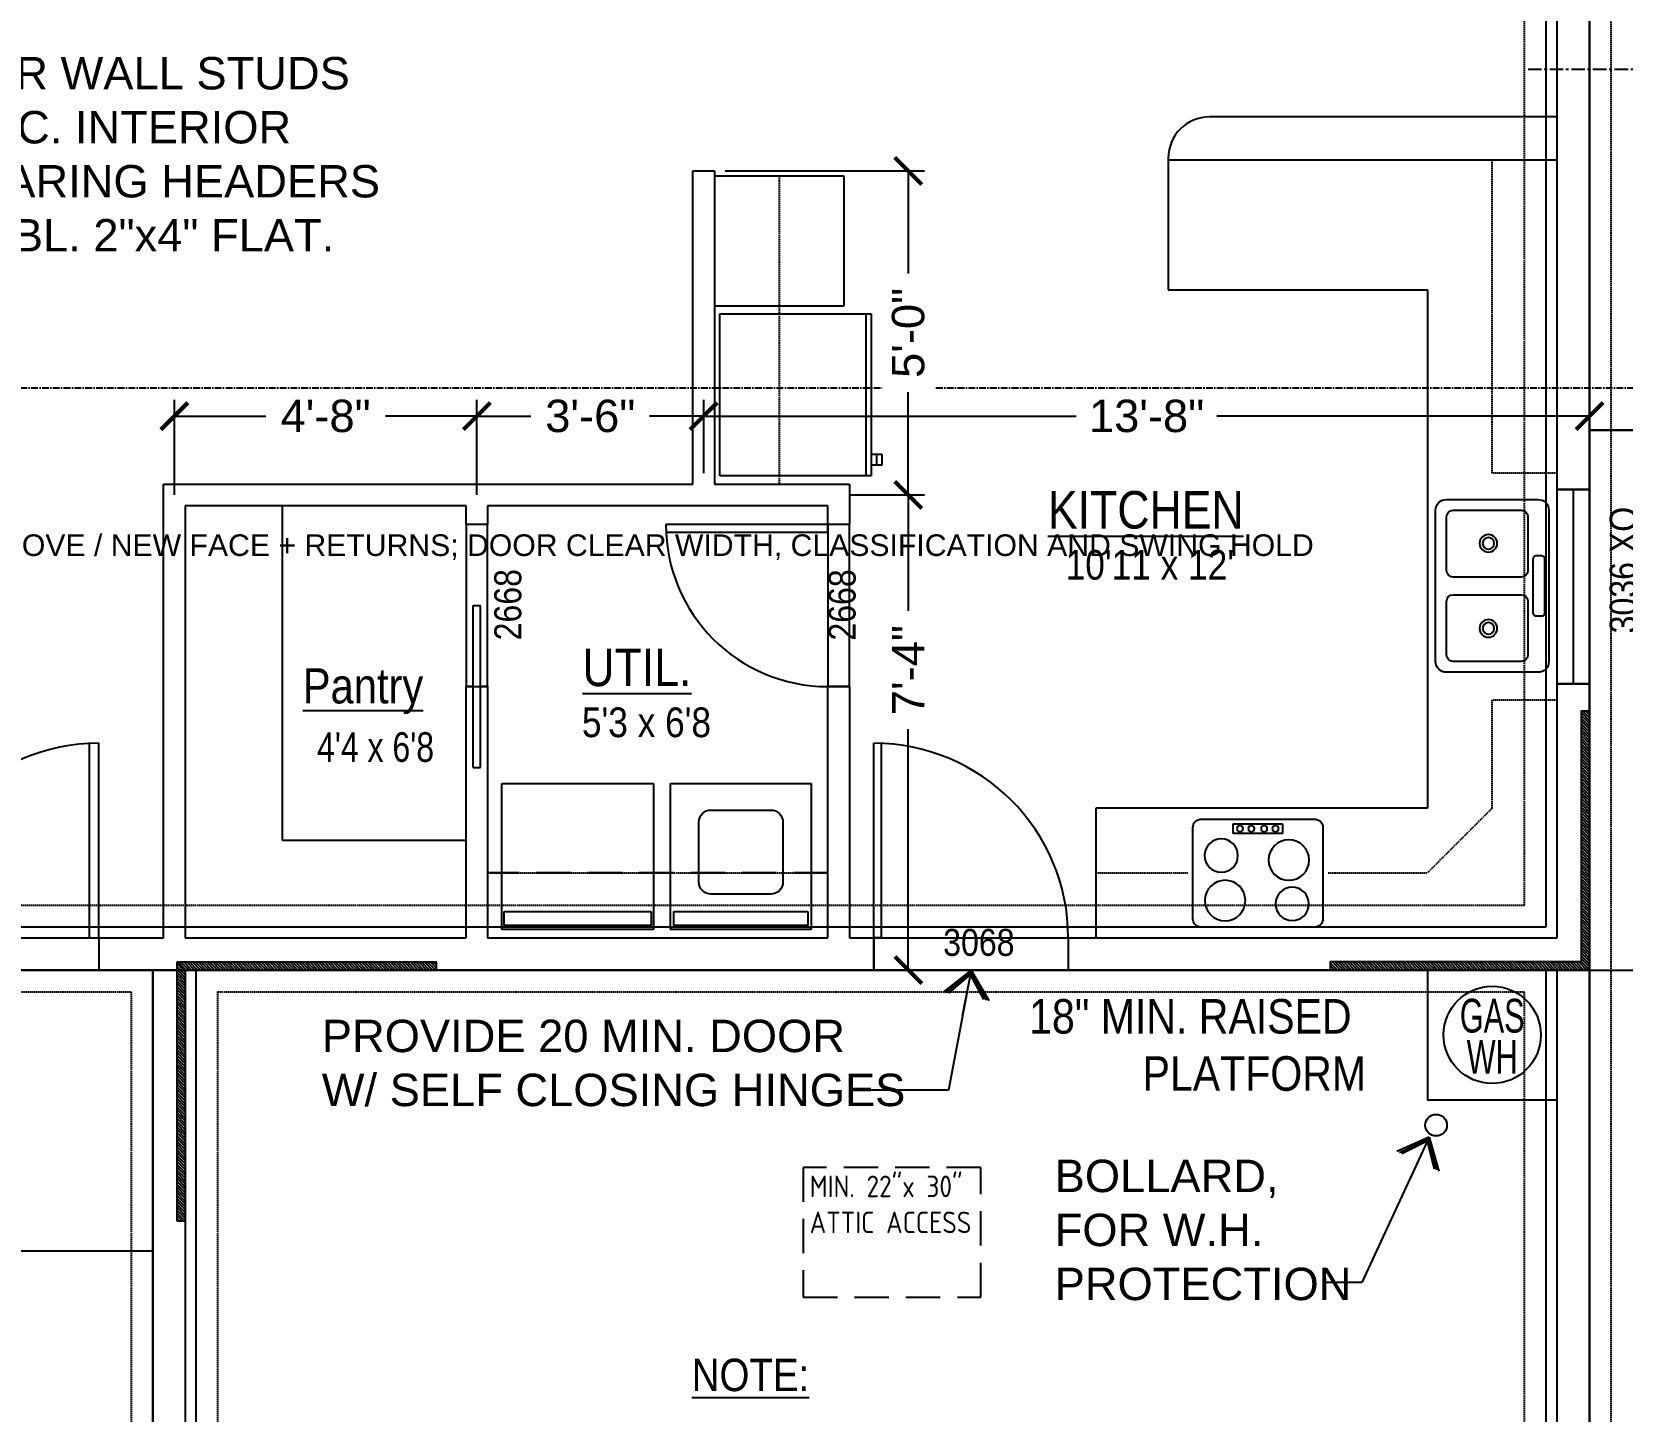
# Model space of a CAD drawing. Header units: inches. Extents: x -724 to 239, y -496 to 416.
# Drawn here: x -241.2 to 53.3, y -42.3 to 213.1 of the extents above; entities that cross this region are included whole.
import ezdxf
from ezdxf.enums import TextEntityAlignment as Align

# ---------------------------------------------------------------- set-up
doc = ezdxf.new("R2010")
doc.units = ezdxf.units.IN
for name, pattern in [('CENTER', [2, 1.25, -0.25, 0.25, -0.25]), ('CENTERX2', [4, 2.5, -0.5, 0.5, -0.5]), ('HIDDEN', [9.525, 6.35, -3.175]), ('xref-Bishop-Overland-08$0$DASHED2', [0.375, 0.25, -0.125]), ('xref-Bishop-Overland-08$0$HIDDEN', [0.375, 0.25, -0.125])]:
    doc.linetypes.add(name, pattern=pattern)
for name, color, linetype in [('A-DIMS-1', 152, 'Continuous'), ('A-NOTE', 4, 'Continuous'), ('A-TEXT', 4, 'Continuous'), ('ANNTEXT', 4, 'Continuous'), ('REPAIR-NOTES', 7, 'Continuous'), ('xref-Bishop-Overland-08$0$A-CASE-1', 3, 'Continuous'), ('xref-Bishop-Overland-08$0$A-FOOTPRINT', 5, 'Continuous'), ('xref-Bishop-Overland-08$0$A-HEADER', 30, 'Continuous'), ('xref-Bishop-Overland-08$0$A-OPENING', 1, 'Continuous'), ('xref-Bishop-Overland-08$0$A-WALL', 54, 'Continuous'), ('xref-Bishop-Overland-08$0$S-FOOTER', 9, 'xref-Bishop-Overland-08$0$DASHED2'), ('xref-Bishop-Overland-08$0$S-SLAB', 9, 'Continuous'), ('xref-Bishop-Overland-08$0$S-STEM-WALL', 8, 'Continuous')]:
    doc.layers.add(name, color=color, linetype=linetype)
doc.styles.get("Standard").update_dxf_attribs({"font": 'arial.ttf'})
doc.dimstyles.new('ARCHARR', dxfattribs={"dimscale": 32, "dimtxt": 0.1875, "dimasz": 0.15625, "dimexe": 0.09375, "dimexo": 0.625, "dimgap": 0.09375, "dimtad": 1, "dimdec": 5, "dimzin": 3, "dimlunit": 4, "dimtxsty": 'Standard', "dimblk": 'ARCHTICK', "dimcen": 0.09375, "dimclrt": 4, "dimadec": 5, "dimazin": 3, "dimtfac": 0.75, "dimtdec": 5, "dimtix": 1, "dimtmove": 2, "dimatfit": 3, "dimldrblk": 'archarrow', "dimtzin": 3})
pattern_1 = [(135, (47.22707, -1673.55493), (0.26516504, 0.26516504), [])]

# ---------------------------------------------------------------- blocks, each defined once
blk = doc.blocks.new('_ArchTick')
at = {"color": 0, "linetype": 'ByBlock', "const_width": 0.15}
blk.add_lwpolyline([(-0.5, -0.5), (0.5, 0.5)], dxfattribs=at)
blk = doc.blocks.new('*D96')
at = {"layer": 'A-DIMS-1', "color": 0, "lineweight": -2}
for p, q in [((-304.77, -14.63), (-304.77, -264.82)), ((-218.77, -218.63), (-218.77, -264.82)), ((-304.77, -261.82), (-272.72, -261.82)), ((-218.77, -261.82), (-250.82, -261.82))]:
    blk.add_line(p, q, dxfattribs=at)
at = {"layer": 'Defpoints', "color": 0}
for p in [(-304.77, -12.63), (-218.77, -216.63), (-304.77, -261.82)]:
    blk.add_point(p, dxfattribs=at)
at = {"layer": 'A-DIMS-1', "color": 0, "lineweight": -2, "xscale": 5, "yscale": 5, "zscale": 5, "rotation": 180}
blk.add_blockref('_ArchTick', (-304.77, -261.82), dxfattribs=at)
at = {"layer": 'A-DIMS-1', "color": 0, "lineweight": -2, "xscale": 5, "yscale": 5, "zscale": 5}
blk.add_blockref('_ArchTick', (-218.77, -261.82), dxfattribs=at)
at = {"layer": 'A-DIMS-1', "color": 4, "insert": (-261.77, -261.82), "char_height": 6, "attachment_point": 5}
blk.add_mtext('\\A1;7\'-2"', dxfattribs=at)
blk = doc.blocks.new('archarrow')
for p, q in [((0, 0), (-0.988, 0.858)), ((-0.086, 0), (-0.988, 0.757)), ((-0.172, 0), (-0.988, 0.659)), ((0, 0), (-1.739, 0)), ((-0.172, 0), (-0.988, -0.659)), ((-0.086, 0), (-0.988, -0.757)), ((0, 0), (-0.988, -0.858))]:
    blk.add_line(p, q)
blk = doc.blocks.new('*D101')
at = {"layer": 'A-DIMS-1', "color": 0, "lineweight": -2}
for p, q in [((-648.77, -14.63), (-648.77, -276.82)), ((47.23, -218.63), (47.23, -276.82)), ((-648.77, -273.82), (-314.08, -273.82)), ((47.23, -273.82), (-287.47, -273.82))]:
    blk.add_line(p, q, dxfattribs=at)
at = {"layer": 'Defpoints', "color": 0}
for p in [(-648.77, -12.63), (47.23, -216.63), (-648.77, -273.82)]:
    blk.add_point(p, dxfattribs=at)
at = {"layer": 'A-DIMS-1', "color": 0, "lineweight": -2, "xscale": 5, "yscale": 5, "zscale": 5, "rotation": 180}
blk.add_blockref('_ArchTick', (-648.77, -273.82), dxfattribs=at)
at = {"layer": 'A-DIMS-1', "color": 0, "lineweight": -2, "xscale": 5, "yscale": 5, "zscale": 5}
blk.add_blockref('_ArchTick', (47.23, -273.82), dxfattribs=at)
at = {"layer": 'A-DIMS-1', "color": 4, "insert": (-300.77, -273.82), "char_height": 6, "attachment_point": 5}
blk.add_mtext('\\A1;58\'-0"', dxfattribs=at)
blk = doc.blocks.new('*D102')
at = {"layer": 'A-DIMS-1', "color": 0, "lineweight": -2}
for p, q in [((-246.77, 29.78), (-246.77, -252.82)), ((-218.77, -218.63), (-218.77, -252.82)), ((-246.77, -249.82), (-251.77, -249.82)), ((-218.77, -249.82), (-213.77, -249.82))]:
    blk.add_line(p, q, dxfattribs=at)
at = {"layer": 'Defpoints', "color": 0}
for p in [(-246.77, 31.78), (-218.77, -216.63), (-246.77, -249.82)]:
    blk.add_point(p, dxfattribs=at)
at = {"layer": 'A-DIMS-1', "color": 0, "lineweight": -2, "xscale": 5, "yscale": 5, "zscale": 5}
blk.add_blockref('_ArchTick', (-246.77, -249.82), dxfattribs=at)
at = {"layer": 'A-DIMS-1', "color": 0, "lineweight": -2, "xscale": 5, "yscale": 5, "zscale": 5, "rotation": 180}
blk.add_blockref('_ArchTick', (-218.77, -249.82), dxfattribs=at)
at = {"layer": 'A-DIMS-1', "color": 4, "insert": (-232.77, -249.82), "char_height": 6, "attachment_point": 5}
blk.add_mtext('\\A1;2\'-4"', dxfattribs=at)
blk = doc.blocks.new('*D109')
at = {"layer": 'A-DIMS-1', "color": 0, "lineweight": -2}
for p, q in [((43.23, 39.37), (225.69, 39.37)), ((222.69, 39.37), (222.69, -75.28)), ((222.69, -216.63), (222.69, -101.99)), ((49.23, -216.63), (225.69, -216.63))]:
    blk.add_line(p, q, dxfattribs=at)
at = {"layer": 'Defpoints', "color": 0}
for p in [(41.23, 39.37), (222.69, 39.37), (47.23, -216.63)]:
    blk.add_point(p, dxfattribs=at)
at = {"layer": 'A-DIMS-1', "color": 0, "lineweight": -2, "xscale": 5, "yscale": 5, "zscale": 5}
for p, rotation in [((222.69, 39.37), 90), ((222.69, -216.63), 270)]:
    blk.add_blockref('_ArchTick', p, dxfattribs=dict(at, rotation=rotation))
at = {"layer": 'A-DIMS-1', "color": 4, "insert": (222.69, -88.63), "char_height": 6, "attachment_point": 5, "rotation": 90}
blk.add_mtext('\\A1;21\'-4"', dxfattribs=at)
blk = doc.blocks.new('*D110')
at = {"layer": 'A-DIMS-1', "color": 0, "lineweight": -2}
for p, q in [((49.23, 347.37), (225.69, 347.37)), ((222.69, 347.37), (222.69, 206.72)), ((222.69, 39.37), (222.69, 180.01)), ((43.23, 39.37), (225.69, 39.37))]:
    blk.add_line(p, q, dxfattribs=at)
at = {"layer": 'Defpoints', "color": 0}
for p in [(47.23, 347.37), (222.69, 347.37), (41.23, 39.37)]:
    blk.add_point(p, dxfattribs=at)
at = {"layer": 'A-DIMS-1', "color": 0, "lineweight": -2, "xscale": 5, "yscale": 5, "zscale": 5}
for p, rotation in [((222.69, 347.37), 90), ((222.69, 39.37), 270)]:
    blk.add_blockref('_ArchTick', p, dxfattribs=dict(at, rotation=rotation))
at = {"layer": 'A-DIMS-1', "color": 4, "insert": (222.69, 193.37), "char_height": 6, "attachment_point": 5, "rotation": 90}
blk.add_mtext('\\A1;25\'-8"', dxfattribs=at)
blk = doc.blocks.new('*D111')
at = {"layer": 'A-DIMS-1', "color": 0, "lineweight": -2}
for p, q in [((49.23, 347.37), (237.69, 347.37)), ((234.69, 347.37), (234.69, 78.79)), ((234.69, -216.63), (234.69, 51.94)), ((49.23, -216.63), (237.69, -216.63))]:
    blk.add_line(p, q, dxfattribs=at)
at = {"layer": 'Defpoints', "color": 0}
for p in [(47.23, 347.37), (234.69, 347.37), (47.23, -216.63)]:
    blk.add_point(p, dxfattribs=at)
at = {"layer": 'A-DIMS-1', "color": 0, "lineweight": -2, "xscale": 5, "yscale": 5, "zscale": 5}
for p, rotation in [((234.69, 347.37), 90), ((234.69, -216.63), 270)]:
    blk.add_blockref('_ArchTick', p, dxfattribs=dict(at, rotation=rotation))
at = {"layer": 'A-DIMS-1', "color": 4, "insert": (234.69, 65.37), "char_height": 6, "attachment_point": 5, "rotation": 90}
blk.add_mtext('\\A1;47\'-0"', dxfattribs=at)
blk = doc.blocks.new('*D129')
at = {"layer": 'A-DIMS-1', "color": 0, "lineweight": -2}
for p, q in [((57.12, 110.37), (213.69, 110.37)), ((210.69, 110.37), (210.69, 88.17)), ((210.69, 39.37), (210.69, 61.56)), ((43.23, 39.37), (213.69, 39.37))]:
    blk.add_line(p, q, dxfattribs=at)
at = {"layer": 'Defpoints', "color": 0}
for p in [(55.12, 110.37), (210.69, 110.37), (41.23, 39.37)]:
    blk.add_point(p, dxfattribs=at)
at = {"layer": 'A-DIMS-1', "color": 0, "lineweight": -2, "xscale": 5, "yscale": 5, "zscale": 5}
for p, rotation in [((210.69, 110.37), 90), ((210.69, 39.37), 270)]:
    blk.add_blockref('_ArchTick', p, dxfattribs=dict(at, rotation=rotation))
at = {"layer": 'A-DIMS-1', "color": 4, "insert": (210.69, 74.87), "char_height": 6, "attachment_point": 5, "rotation": 90}
blk.add_mtext('\\A1;5\'-11"', dxfattribs=at)
blk = doc.blocks.new('*D132')
at = {"layer": 'A-DIMS-1', "color": 0, "lineweight": -2}
for p, q in [((-116.77, 131.37), (-116.77, 144.96)), ((47.23, 135.46), (47.23, 144.96)), ((-116.77, 141.96), (-47.8, 141.96)), ((47.23, 141.96), (-21.75, 141.96))]:
    blk.add_line(p, q, dxfattribs=at)
at = {"layer": 'Defpoints', "color": 0}
for p in [(-116.77, 141.96), (47.23, 133.46), (-116.77, 129.37)]:
    blk.add_point(p, dxfattribs=at)
at = {"layer": 'A-DIMS-1', "color": 0, "lineweight": -2, "xscale": 5, "yscale": 5, "zscale": 5, "rotation": 180}
blk.add_blockref('_ArchTick', (-116.77, 141.96), dxfattribs=at)
at = {"layer": 'A-DIMS-1', "color": 0, "lineweight": -2, "xscale": 5, "yscale": 5, "zscale": 5}
blk.add_blockref('_ArchTick', (47.23, 141.96), dxfattribs=at)
at = {"layer": 'A-DIMS-1', "color": 4, "insert": (-34.77, 141.96), "char_height": 6, "attachment_point": 5}
blk.add_mtext('\\A1;13\'-8"', dxfattribs=at)
blk = doc.blocks.new('*D133')
at = {"layer": 'A-DIMS-1', "color": 0, "lineweight": -2}
for p, q in [((-158.77, 127.37), (-158.77, 144.96)), ((-116.77, 131.37), (-116.77, 144.96)), ((-158.77, 141.96), (-148.75, 141.96)), ((-116.77, 141.96), (-126.8, 141.96))]:
    blk.add_line(p, q, dxfattribs=at)
at = {"layer": 'Defpoints', "color": 0}
for p in [(-158.77, 141.96), (-116.77, 129.37), (-158.77, 125.37)]:
    blk.add_point(p, dxfattribs=at)
at = {"layer": 'A-DIMS-1', "color": 0, "lineweight": -2, "xscale": 5, "yscale": 5, "zscale": 5, "rotation": 180}
blk.add_blockref('_ArchTick', (-158.77, 141.96), dxfattribs=at)
at = {"layer": 'A-DIMS-1', "color": 0, "lineweight": -2, "xscale": 5, "yscale": 5, "zscale": 5}
blk.add_blockref('_ArchTick', (-116.77, 141.96), dxfattribs=at)
at = {"layer": 'A-DIMS-1', "color": 4, "insert": (-137.77, 141.96), "char_height": 6, "attachment_point": 5}
blk.add_mtext('\\A1;3\'-6"', dxfattribs=at)
blk = doc.blocks.new('*D134')
at = {"layer": 'A-DIMS-1', "color": 0, "lineweight": -2}
for p, q in [((-214.77, 127.37), (-214.77, 144.96)), ((-158.77, 127.37), (-158.77, 144.96)), ((-214.77, 141.96), (-197.87, 141.96)), ((-158.77, 141.96), (-175.68, 141.96))]:
    blk.add_line(p, q, dxfattribs=at)
at = {"layer": 'Defpoints', "color": 0}
for p in [(-214.77, 141.96), (-214.77, 125.37), (-158.77, 125.37)]:
    blk.add_point(p, dxfattribs=at)
at = {"layer": 'A-DIMS-1', "color": 0, "lineweight": -2, "xscale": 5, "yscale": 5, "zscale": 5, "rotation": 180}
blk.add_blockref('_ArchTick', (-214.77, 141.96), dxfattribs=at)
at = {"layer": 'A-DIMS-1', "color": 0, "lineweight": -2, "xscale": 5, "yscale": 5, "zscale": 5}
blk.add_blockref('_ArchTick', (-158.77, 141.96), dxfattribs=at)
at = {"layer": 'A-DIMS-1', "color": 4, "insert": (-186.77, 141.96), "char_height": 6, "attachment_point": 5}
blk.add_mtext('\\A1;4\'-8"', dxfattribs=at)
blk = doc.blocks.new('*D140')
at = {"layer": 'A-DIMS-1', "color": 0, "lineweight": -2}
for p, q in [((-89.77, 127.37), (-75.89, 127.37)), ((-78.89, 127.37), (-78.89, 105.87)), ((-78.89, 39.37), (-78.89, 83.97)), ((-83.27, 39.37), (-75.89, 39.37))]:
    blk.add_line(p, q, dxfattribs=at)
at = {"layer": 'Defpoints', "color": 0}
for p in [(-91.77, 127.37), (-78.89, 127.37), (-85.27, 39.37)]:
    blk.add_point(p, dxfattribs=at)
at = {"layer": 'A-DIMS-1', "color": 0, "lineweight": -2, "xscale": 5, "yscale": 5, "zscale": 5}
for p, rotation in [((-78.89, 127.37), 90), ((-78.89, 39.37), 270)]:
    blk.add_blockref('_ArchTick', p, dxfattribs=dict(at, rotation=rotation))
at = {"layer": 'A-DIMS-1', "color": 4, "insert": (-78.89, 94.92), "char_height": 6, "attachment_point": 5, "rotation": 90}
blk.add_mtext('\\A1;7\'-4"', dxfattribs=at)
blk = doc.blocks.new('*D141')
at = {"layer": 'A-DIMS-1', "color": 0, "lineweight": -2}
for p, q in [((-112.77, 187.37), (-75.89, 187.37)), ((-78.89, 187.37), (-78.89, 168.34)), ((-78.89, 127.37), (-78.89, 146.39)), ((-89.77, 127.37), (-75.89, 127.37))]:
    blk.add_line(p, q, dxfattribs=at)
at = {"layer": 'Defpoints', "color": 0}
for p in [(-114.77, 187.37), (-78.89, 187.37), (-91.77, 127.37)]:
    blk.add_point(p, dxfattribs=at)
at = {"layer": 'A-DIMS-1', "color": 0, "lineweight": -2, "xscale": 5, "yscale": 5, "zscale": 5}
for p, rotation in [((-78.89, 187.37), 90), ((-78.89, 127.37), 270)]:
    blk.add_blockref('_ArchTick', p, dxfattribs=dict(at, rotation=rotation))
at = {"layer": 'A-DIMS-1', "color": 4, "insert": (-78.89, 157.37), "char_height": 6, "attachment_point": 5, "rotation": 90}
blk.add_mtext('\\A1;5\'-0"', dxfattribs=at)
blk = doc.blocks.new('xref-Bishop-Overland-08$0$FIXT-DBLKIT32')
at = {"layer": 'xref-Bishop-Overland-08$0$A-CASE-1'}
for p, q in [((13.994499, 24), (-13.994499, 24)), ((-16.003124, 21.991375), (-16.003124, 5.027375)), ((-5.625, 22.615879), (-5.625, 21.671621)), ((5.028379, 23.2125), (-5.028379, 23.2125)), ((-5.028379, 21.075), (5.028379, 21.075)), ((5.625, 21.671621), (5.625, 22.615879)), ((16.003124, 5.027375), (16.003124, 21.991375)), ((-14.00625, 18.885733), (-14.00625, 6.276768)), ((-2.864267, 20.11875), (-12.773232, 20.11875)), ((-1.63125, 6.276768), (-1.63125, 18.885733)), ((1.63125, 18.885733), (1.63125, 6.276768)), ((12.773232, 20.11875), (2.864267, 20.11875)), ((14.00625, 6.276768), (14.00625, 18.885733)), ((-13.994499, 3.018749), (13.994499, 3.018749)), ((-12.773232, 5.043751), (-2.864267, 5.043751)), ((2.864267, 5.043751), (12.773232, 5.043751))]:
    blk.add_line(p, q, dxfattribs=at)
for centre, radius in [((-7.875, 12.80625), 1.63125), ((-7.875, 12.80625), 1.06875), ((7.875, 12.80625), 1.63125), ((7.875, 12.80625), 1.06875)]:
    blk.add_circle(centre, radius, dxfattribs=at)
for centre, radius, start, end in [((-13.994499, 21.991375), 2.008625, 90, 180), ((13.994499, 21.991375), 2.008625, 0, 90), ((-5.028379, 22.615879), 0.596621, 90, 180), ((-5.028379, 21.671621), 0.596621, 180, 270), ((5.028379, 22.615879), 0.596621, 0, 90), ((5.028379, 21.671621), 0.596621, 270, 0), ((-12.773232, 18.885733), 1.233017, 90, 180), ((-2.864267, 18.885733), 1.233017, 0, 90), ((2.864267, 18.885733), 1.233017, 90, 180), ((12.773232, 18.885733), 1.233017, 0, 90), ((-12.773232, 6.276768), 1.233017, 180, 270), ((-2.864267, 6.276768), 1.233017, 270, 0), ((2.864267, 6.276768), 1.233017, 180, 270), ((12.773232, 6.276768), 1.233017, 270, 0), ((-13.994499, 5.027375), 2.008625, 180, 270), ((13.994499, 5.027375), 2.008625, 270, 0)]:
    blk.add_arc(centre, radius, start, end, dxfattribs=at)
blk = doc.blocks.new('xref-Bishop-Overland-08$0$FIXT-CKTOP24E')
at = {"layer": 'xref-Bishop-Overland-08$0$A-CASE-1'}
for p, q in [((10.478971, 24.602241), (-10.432393, 24.602241)), ((-12.00854, 23.026094), (-12.00854, 6.147279)), ((12.055118, 6.147279), (12.055118, 23.026094)), ((4.559391, 7.239445), (-4.559391, 7.239445)), ((-4.559391, 7.239445), (-4.559391, 5.460316)), ((4.559391, 5.460316), (4.559391, 7.239445)), ((-10.432393, 4.571133), (10.478971, 4.571133)), ((-4.559391, 5.460316), (4.559391, 5.460316))]:
    blk.add_line(p, q, dxfattribs=at)
for centre, radius in [((-6.039059, 19.667179), 3.756315), ((6.397019, 20.298218), 3.087233), ((5.763943, 12.166749), 3.756315), ((-6.743268, 11.344216), 3.087233), ((-3.280456, 6.34988), 0.587083), ((-1.193895, 6.346451), 0.583265), ((1.193895, 6.346451), 0.583265), ((3.280456, 6.34988), 0.587083)]:
    blk.add_circle(centre, radius, dxfattribs=at)
for centre, start, end in [((-10.432393, 23.026094), 90, 180), ((10.478971, 23.026094), 0, 90), ((-10.432393, 6.147279), 180, 270), ((10.478971, 6.147279), 270, 0)]:
    blk.add_arc(centre, 1.576146, start, end, dxfattribs=at)
blk = doc.blocks.new('xref-Bishop-Overland-08$0$FIXT-DRYERE28')
at = {"layer": 'xref-Bishop-Overland-08$0$A-CASE-1'}
for p, q in [((14.038907, 27.890013), (-14.038907, 27.890013)), ((-14.038907, 27.890013), (-14.038907, 0.850586)), ((13.620029, 27.131898), (-13.620029, 27.131898)), ((-13.620029, 27.131898), (-13.620029, 24.520614)), ((13.620029, 24.520614), (13.620029, 27.131898)), ((14.038907, 0.850586), (14.038907, 27.890013)), ((-13.620029, 24.520614), (13.620029, 24.520614)), ((-14.038907, 0.850586), (14.038907, 0.850586))]:
    blk.add_line(p, q, dxfattribs=at)
blk = doc.blocks.new('xref-Bishop-Overland-08$0$FIXT-WASHER26')
at = {"layer": 'xref-Bishop-Overland-08$0$A-CASE-1'}
for p, q in [((13.014303, 27.890013), (-13.014303, 27.890013)), ((-13.014303, 27.890013), (-13.014303, 0.850586)), ((12.424659, 27.131898), (-12.424659, 27.131898)), ((-12.424659, 27.131898), (-12.424659, 24.520614)), ((12.424659, 24.520614), (12.424659, 27.131898)), ((13.014303, 0.850586), (13.014303, 27.890013)), ((-12.424659, 24.520614), (12.424659, 24.520614)), ((5.528337, 21.319685), (-5.528337, 21.319685)), ((-7.791735, 19.056286), (-7.791735, 7.999614)), ((7.791735, 7.999614), (7.791735, 19.056286)), ((-5.528337, 5.736216), (5.528337, 5.736216)), ((-13.014303, 0.850586), (13.014303, 0.850586))]:
    blk.add_line(p, q, dxfattribs=at)
for centre, start, end in [((-5.528337, 19.056286), 90, 180), ((5.528337, 19.056286), 0, 90), ((-5.528337, 7.999614), 180, 270), ((5.528337, 7.999614), 270, 0)]:
    blk.add_arc(centre, 2.263399, start, end, dxfattribs=at)
blk = doc.blocks.new('xref-Bishop-Overland-08$0$FIXT-SNGREF30')
at = {"layer": 'xref-Bishop-Overland-08$0$A-CASE-1'}
for p, q in [((14.968905, 30), (-15.027038, 30)), ((-15.027038, 30), (-15.027038, 2.038666)), ((14.968905, 2.038666), (14.968905, 30)), ((-15.027038, 3.026903), (14.968905, 3.026903)), ((-15.027038, 2.038666), (14.968905, 2.038666)), ((10.973216, 2.03982), (10.973216, 0.038145)), ((10.973216, 1.049091), (12.97489, 1.049091)), ((10.973216, 0.038145), (12.97489, 0.038145)), ((12.97489, 0.038145), (12.97489, 2.03982))]:
    blk.add_line(p, q, dxfattribs=at)
blk = doc.blocks.new('*D79')
at = {"layer": 'A-DIMS-1', "color": 0, "lineweight": -2}
for p, q in [((-484.77, -36.63), (-723.34, -36.63)), ((-720.34, -36.63), (-720.34, -113.61)), ((-720.34, -216.63), (-720.34, -139.66)), ((-220.77, -216.63), (-723.34, -216.63))]:
    blk.add_line(p, q, dxfattribs=at)
at = {"layer": 'Defpoints', "color": 0}
for p in [(-482.77, -36.63), (-720.34, -216.63), (-218.77, -216.63)]:
    blk.add_point(p, dxfattribs=at)
at = {"layer": 'A-DIMS-1', "color": 0, "lineweight": -2, "xscale": 5, "yscale": 5, "zscale": 5}
for p, rotation in [((-720.34, -36.63), 90), ((-720.34, -216.63), 270)]:
    blk.add_blockref('_ArchTick', p, dxfattribs=dict(at, rotation=rotation))
at = {"layer": 'A-DIMS-1', "color": 4, "insert": (-720.34, -126.63), "char_height": 6, "attachment_point": 5, "rotation": 90}
blk.add_mtext('\\A1;15\'-0"', dxfattribs=at)

msp = doc.modelspace()

# ---------------------------------------------------------------- hatches: boundary and pattern name
at = {"layer": 'A-DIMS-1'}
h = msp.add_hatch(dxfattribs=at)
h.set_pattern_fill('ANSI31', color=256, scale=3, style=0)
h.set_pattern_definition(pattern_1)
h.paths.add_polyline_path([(45.727074, 87.367132), (47.227074, 87.367132), (47.227074, 39.367132), (45.727074, 40.867132)])
h.paths.add_polyline_path([(-0.772926, 40.867132), (45.727074, 40.867132), (47.227074, 39.367132), (-0.772926, 39.367132)])
h = msp.add_hatch(dxfattribs=at)
h.set_pattern_fill('ANSI31', color=256, scale=3, style=0)
h.set_pattern_definition(pattern_1)
h.paths.add_polyline_path([(-214.272926, 40.867132), (-212.772926, 39.367132), (-212.772926, -7.132868), (-214.272926, -7.132868)])
h.paths.add_polyline_path([(-214.272926, 40.867132), (-166.272926, 40.867132), (-166.272926, 39.367132), (-212.772926, 39.367132)])

# ---------------------------------------------------------------- linework, layer by layer
at = {"layer": 'A-DIMS-1', "linetype": 'CENTERX2'}
msp.add_line((150.375994, 206.127117), (35.776959, 206.127117), dxfattribs=at)
at = {"layer": 'A-DIMS-1', "linetype": 'CENTER'}
for p, q in [((-295.27728, 147.196755), (-83.747335, 147.196755)), ((-73.76121, 147.196755), (59.001101, 147.196755))]:
    msp.add_line(p, q, dxfattribs=at)
at = {"layer": 'A-DIMS-1'}
for p, q in [((47.227074, 87.367132), (47.227074, 39.367132)), ((-214.272926, -7.132868), (-214.272926, 40.867132)), ((-214.272926, 40.867132), (-166.272926, 40.867132)), ((47.227074, 39.367132), (-0.772926, 39.367132))]:
    msp.add_line(p, q, dxfattribs=at)
for points in [[(45.727074, 40.867132), (45.727074, 87.367132), (47.227074, 87.367132)], [(-214.272926, 40.867132), (-212.772926, 39.367132), (-166.272926, 39.367132), (-166.272926, 40.867132)], [(-212.772926, 39.367132), (-212.772926, -7.132868), (-214.272926, -7.132868)], [(47.227074, 39.367132), (45.727074, 40.867132), (-0.772926, 40.867132), (-0.772926, 39.367132)]]:
    msp.add_lwpolyline(points, dxfattribs=at)
msp.add_lwpolyline([(41.227074, 39.367132), (17.227074, 39.367132), (17.227074, 15.367132), (41.227074, 15.367132)], close=True, dxfattribs=at)
at = {"layer": 'A-DIMS-1', "linetype": 'HIDDEN'}
msp.add_lwpolyline([(-65.436409, 2.822408), (-98.364769, 2.822408), (-98.364769, -21.177592), (-65.436409, -21.177592)], close=True, dxfattribs=at)
at = {"layer": 'A-DIMS-1'}
msp.add_circle((29.227074, 27.367132), 9, dxfattribs=at)
at = {"layer": 'A-NOTE', "linetype": 'HIDDEN'}
msp.add_line((-93.772926, 57.367132), (-156.772926, 57.367132), dxfattribs=at)
at = {"layer": 'A-NOTE'}
msp.add_line((-49.272926, 39.367132), (-85.272926, 39.367132), dxfattribs=at)
at = {"layer": 'A-TEXT'}
msp.add_circle((18.836485, 10.648064), 2, dxfattribs=at)
at = {"layer": 'xref-Bishop-Overland-08$0$A-CASE-1'}
for p, q in [((41.227074, 197.367132), (-23.099604, 197.367132)), ((-30.772926, 189.693809), (-30.772926, 165.371956)), ((41.227074, 189.371956), (-30.772926, 189.371956)), ((-90.772926, 186.371956), (-114.772926, 186.371956)), ((-90.772926, 162.371956), (-90.772926, 186.371956)), ((-30.772926, 165.371956), (17.227074, 165.371956)), ((17.227074, 165.371956), (17.227074, 69.367132)), ((-114.772926, 162.371956), (-90.772926, 162.371956)), ((-194.772926, 63.367132), (-194.772926, 125.367132)), ((17.227074, 69.367132), (-44.188778, 69.367132)), ((-44.188778, 69.367132), (-44.188778, 45.367132)), ((-160.772926, 63.367132), (-194.772926, 63.367132))]:
    msp.add_line(p, q, dxfattribs=at)
at = {"layer": 'xref-Bishop-Overland-08$0$A-CASE-1', "linetype": 'xref-Bishop-Overland-08$0$HIDDEN'}
for p, q in [((29.227074, 131.367132), (29.227074, 189.371956)), ((-102.772926, 186.371956), (-102.772926, 129.367132)), ((41.227074, 131.367132), (29.227074, 131.367132)), ((29.227074, 69.367132), (29.227074, 89.367132)), ((41.227074, 89.367132), (29.227074, 89.367132)), ((29.227074, 69.367132), (17.227074, 57.367132)), ((-156.772926, 57.367132), (-93.772926, 57.367132)), ((-44.188778, 57.367132), (-27.132195, 57.367132)), ((-1.131111, 57.367132), (17.227074, 57.367132))]:
    msp.add_line(p, q, dxfattribs=at)
at = {"layer": 'xref-Bishop-Overland-08$0$A-CASE-1'}
msp.add_arc((-23.099604, 189.693809), 7.673322, 90, 180, dxfattribs=at)
at = {"layer": 'xref-Bishop-Overland-08$0$A-FOOTPRINT'}
msp.add_line((-218.772926, 39.367132), (47.227074, 39.367132), dxfattribs=at)
for points in [[(47.227074, 39.367132), (47.227074, 347.367132), (-194.772926, 347.367132), (-194.772926, 347.367132), (-246.772926, 347.367132), (-246.772926, 347.367132), (-648.772926, 347.367132), (-648.772926, -12.632868), (-482.772926, -12.632868), (-482.772926, -36.632868), (-332.772926, -36.632868), (-332.772926, -12.632868), (-304.772926, -12.632868), (-304.772926, 39.367132), (-218.772926, 39.367132), (-149.014459, 39.367132)], [(147.227074, 311.367132), (47.227074, 311.367132), (47.227074, 139.367132), (147.227074, 139.367132)], [(-218.772926, 39.367132), (-304.772926, 39.367132), (-304.772926, -12.632868), (-218.772926, -12.632868)], [(47.227074, 39.367132), (-218.772926, 39.367132), (-218.772926, -216.632868), (47.227074, -216.632868)]]:
    msp.add_lwpolyline(points, close=True, dxfattribs=at)
at = {"layer": 'xref-Bishop-Overland-08$0$A-HEADER'}
for points in [[(47.227074, 92.367132), (41.227074, 92.367132), (41.227074, 128.367132), (47.227074, 128.367132)], [(-160.772926, 91.867132), (-156.772926, 91.867132), (-156.772926, 121.867132), (-160.772926, 121.867132)], [(-93.772926, 91.867132), (-89.772926, 91.867132), (-89.772926, 121.867132), (-93.772926, 121.867132)], [(-228.772926, 39.367132), (-264.772926, 39.367132), (-264.772926, 45.367132), (-228.772926, 45.367132)], [(-49.272926, 39.367132), (-85.272926, 39.367132), (-85.272926, 45.367132), (-49.272926, 45.367132)]]:
    msp.add_lwpolyline(points, close=True, dxfattribs=at)
at = {"layer": 'xref-Bishop-Overland-08$0$A-OPENING'}
for p, q in [((41.227074, 92.367132), (41.227074, 128.367132)), ((47.227074, 128.367132), (41.227074, 128.367132)), ((44.227074, 128.367132), (44.227074, 92.367132)), ((47.227074, 128.367132), (47.227074, 92.367132)), ((-156.772926, 121.867132), (-160.772926, 121.867132)), ((-93.772926, 121.867132), (-123.772926, 121.867132)), ((-89.772926, 121.867132), (-93.772926, 121.867132)), ((-93.772926, 120.492132), (-93.772926, 121.867132)), ((-123.772926, 120.492132), (-93.772926, 120.492132)), ((-159.460426, 106.867132), (-158.085426, 106.867132)), ((-159.460426, 76.867132), (-159.460426, 106.867132)), ((-158.085426, 76.867132), (-158.085426, 106.867132)), ((-159.772926, 91.867132), (-160.772926, 91.867132)), ((-156.772926, 91.867132), (-157.772926, 91.867132)), ((-89.772926, 91.867132), (-93.772926, 91.867132)), ((41.227074, 92.367132), (47.227074, 92.367132)), ((-230.522926, 81.367132), (-230.522926, 45.367132)), ((-228.772926, 45.367132), (-228.772926, 81.367132)), ((-85.272926, 45.367132), (-85.272926, 81.367132)), ((-83.897926, 81.367132), (-83.897926, 45.367132)), ((-159.460426, 76.867132), (-158.085426, 76.867132)), ((-230.522926, 45.367132), (-228.772926, 45.367132)), ((-228.772926, 45.367132), (-228.772926, 39.367132)), ((-85.272926, 45.367132), (-85.272926, 39.367132)), ((-83.897926, 45.367132), (-85.272926, 45.367132)), ((-49.272926, 45.367132), (-49.272926, 39.367132)), ((-228.772926, 39.367132), (-264.772926, 39.367132)), ((-49.272926, 39.367132), (-85.272926, 39.367132))]:
    msp.add_line(p, q, dxfattribs=at)
for centre, radius, start, end in [((-93.772926, 121.867132), 30, 180, 270), ((-228.772926, 45.367132), 36, 90, 180), ((-85.272926, 45.367132), 36, 0, 90)]:
    msp.add_arc(centre, radius, start, end, dxfattribs=at)
at = {"layer": 'xref-Bishop-Overland-08$0$A-WALL'}
for p, q in [((41.227074, 128.367132), (41.227074, 225.367132)), ((47.227074, 225.367132), (47.227074, 128.367132)), ((-118.772926, 129.367132), (-118.772926, 187.367132)), ((-118.772926, 187.367132), (-114.772926, 187.367132)), ((-114.772926, 187.367132), (-114.772926, 129.367132)), ((-216.772926, 45.367132), (-216.772926, 129.367132)), ((-216.772926, 129.367132), (-118.772926, 129.367132)), ((-114.772926, 129.367132), (-89.772926, 129.367132)), ((-89.772926, 129.367132), (-89.772926, 121.867132)), ((-212.772926, 125.367132), (-212.772926, 45.367132)), ((-160.772926, 125.367132), (-212.772926, 125.367132)), ((-160.772926, 121.867132), (-160.772926, 125.367132)), ((-93.772926, 125.367132), (-156.772926, 125.367132)), ((-156.772926, 125.367132), (-156.772926, 121.867132)), ((-93.772926, 121.867132), (-93.772926, 125.367132)), ((-160.772926, 45.367132), (-160.772926, 91.867132)), ((-156.772926, 91.867132), (-156.772926, 45.367132)), ((-93.772926, 45.367132), (-93.772926, 91.867132)), ((-89.772926, 91.867132), (-89.772926, 45.367132)), ((41.227074, 45.367132), (41.227074, 92.367132)), ((47.227074, 92.367132), (47.227074, -216.632868)), ((-228.772926, 45.367132), (-216.772926, 45.367132)), ((-212.772926, 45.367132), (-160.772926, 45.367132)), ((-156.772926, 45.367132), (-93.772926, 45.367132)), ((-89.772926, 45.367132), (-85.272926, 45.367132)), ((-49.272926, 45.367132), (41.227074, 45.367132)), ((-218.772926, 39.367132), (-228.772926, 39.367132)), ((-218.772926, -216.632868), (-218.772926, 39.367132)), ((-212.772926, 39.367132), (-212.772926, -210.632868)), ((-85.272926, 39.367132), (-212.772926, 39.367132)), ((41.227074, 39.367132), (-49.272926, 39.367132)), ((41.227074, -210.632868), (41.227074, 39.367132)), ((-304.772926, -12.632868), (-218.772926, -12.632868))]:
    msp.add_line(p, q, dxfattribs=at)
msp.add_lwpolyline([(47.227074, 311.367132), (147.227074, 311.367132), (147.227074, 139.367132), (47.227074, 139.367132)], dxfattribs=at)
at = {"layer": 'xref-Bishop-Overland-08$0$S-FOOTER'}
for p, q in [((35.227074, 51.367132), (35.227074, 335.367132)), ((-316.772926, 51.367132), (35.227074, 51.367132)), ((-206.772926, 35.367132), (35.227074, 35.367132))]:
    msp.add_line(p, q, dxfattribs=at)
for points in [[(51.227074, 181.367132), (51.227074, 351.367132), (-190.772926, 351.367132), (-190.772926, 351.367132), (-250.772926, 351.367132), (-250.772926, 351.367132), (-652.772926, 351.367132), (-652.772926, 181.367132)], [(-300.772926, 35.367132), (-222.772926, 35.367132), (-222.772926, -220.632868), (51.227074, -220.632868), (51.227074, 181.367132)], [(-206.772926, 35.367132), (-206.772926, -204.632868), (35.227074, -204.632868), (35.227074, 35.367132)]]:
    msp.add_lwpolyline(points, dxfattribs=at)
at = {"layer": 'xref-Bishop-Overland-08$0$S-SLAB'}
msp.add_line((-304.772926, -12.632868), (-218.772926, -12.632868), dxfattribs=at)
at = {"layer": 'xref-Bishop-Overland-08$0$S-STEM-WALL'}
for p, q in [((-210.772926, 47.367132), (39.227074, 47.367132)), ((-210.772926, 39.367132), (39.227074, 39.367132))]:
    msp.add_line(p, q, dxfattribs=at)
for points in [[(-530.772926, 347.367132), (-648.772926, 347.367132), (-648.772926, -12.632868), (-482.772926, -12.632868), (-482.772926, -36.632868), (-332.772926, -36.632868), (-332.772926, -12.632868), (-304.772926, -12.632868), (-304.772926, 39.367132), (-218.772926, 39.367132), (-218.772926, -216.632868), (47.227074, -216.632868), (47.227074, -12.632868)], [(47.227074, -12.632868), (47.227074, 347.367132), (-194.772926, 347.367132)], [(-202.772926, 339.367132), (-640.772926, 339.367132), (-640.772926, -4.632868), (-474.772926, -4.632868), (-474.772926, -28.632868), (-340.772926, -28.632868), (-340.772926, -4.632868), (-312.772926, -4.632868), (-312.772926, 47.367132), (-210.772926, 47.367132)], [(39.227074, 47.367132), (39.227074, 339.367132), (-202.772926, 339.367132)], [(-210.772926, 39.367132), (-210.772926, -208.632868), (-181.772926, -208.632868), (-181.772926, -216.632868)], [(10.227074, -216.632868), (10.227074, -208.632868), (39.227074, -208.632868), (39.227074, 39.367132)]]:
    msp.add_lwpolyline(points, dxfattribs=at)

# ---------------------------------------------------------------- block references
at = {"layer": 'xref-Bishop-Overland-08$0$A-CASE-1', "extrusion": (0, 0, -1), "zscale": -1}
for name, p, rotation in [('xref-Bishop-Overland-08$0$FIXT-SNGREF30', (83.753853, 145.867132), 270), ('xref-Bishop-Overland-08$0$FIXT-DBLKIT32', (-15.717699, 110.519259), 90), ('xref-Bishop-Overland-08$0$FIXT-DRYERE28', (140.113035, 74.749734), 180), ('xref-Bishop-Overland-08$0$FIXT-WASHER26', (109.892842, 74.749734), 180), ('xref-Bishop-Overland-08$0$FIXT-CKTOP24E', (14.188778, 71.914934), 180)]:
    msp.add_blockref(name, p, dxfattribs=dict(at, rotation=rotation))

# ---------------------------------------------------------------- texts
at = {"color": 4, "char_height": 6, "attachment_point": 1}
for s, insert in [('\\A1;PROVIDE 20 MIN. DOOR\\PW/ SELF CLOSING HINGES', (-187.479586, 30.177011)), ('BOLLARD,\\PFOR W.H.\\PPROTECTION', (-51.786746, 4.256006))]:
    msp.add_mtext(s, dxfattribs=dict(at, insert=insert))
at = {"layer": 'A-DIMS-1', "insert": (-97.15128, 1.312971), "char_height": 4, "width": 32.34705676, "attachment_point": 1}
msp.add_mtext('{\\Farchquik|c0;MIN. 22"x 30" ATTIC ACCESS}', dxfattribs=at)
at = {"layer": 'A-NOTE'}
for s, height, width, p in [('%%uKITCHEN', 6.953126, 0.85, (-34.911352, 124.601943)), ("10'11 x 12'", 5.5, 0.85, (-34.163871, 114.4286)), ('%%uUTIL.', 6.953126, 0.85, (-129.136268, 95.429269)), ('%%uPantry', 6.5, 0.85, (-179.848905, 92.001974)), ("5'3 x 6'8", 5.5, 0.85, (-127.363221, 85.255926)), ("4'4 x 6'8", 5.5, 0.77, (-177.525234, 80.676508)), ('GAS', 6.25779, 0.65, (29.228389, 30.921284)), ('WH', 6.25779, 0.65, (29.228389, 23.293022))]:
    msp.add_text(s, height=height, dxfattribs=dict(at, width=width)).set_placement(p, align=Align.MIDDLE_CENTER)
at = {"layer": 'A-TEXT', "width": 0.85}
for s, p in [('3036 XO', (53.479374, 113.442315)), ('2668', (-153.045843, 107.031183)), ('2668', (-91.142046, 106.982903))]:
    msp.add_text(s, height=5, rotation=90, dxfattribs=at).set_placement(p, align=Align.MIDDLE_CENTER)
msp.add_text('3068', height=5, dxfattribs=at).set_placement((-65.823673, 44.497499), align=Align.MIDDLE_CENTER)
for s, p in [('18" MIN. RAISED', (-56.515088, 30.805993)), ('PLATFORM', (-35.505433, 20.21289))]:
    msp.add_text(s, height=6.4, dxfattribs=at).set_placement(p, align=Align.MIDDLE_LEFT)
at = {"layer": 'ANNTEXT', "width": 0.85}
msp.add_text('%%uNOTE:', height=6, dxfattribs=at).set_placement((-118.985183, -35.603345), align=Align.MIDDLE_LEFT)
at = {"layer": 'ANNTEXT', "insert": (-278.214499, 208.459846), "char_height": 6, "width": 104.90994243, "attachment_point": 1}
msp.add_mtext('INTERIOR WALL STUDS @ 16" O.C. INTERIOR NON BEARING HEADERS TO BE DBL. 2"x4" FLAT.', dxfattribs=at)
at = {"layer": 'REPAIR-NOTES'}
msp.add_text('HALL-ROUTE-01 PROPOSED CLEAR 1.100 m; EXISTING LOWER FACE REMOVE / NEW FACE + RETURNS; DOOR CLEAR WIDTH, CLASSIFICATION AND SWING HOLD', height=4, dxfattribs=at).set_placement((-443.272926, 116.060045))

# ---------------------------------------------------------------- dimensions: what is measured, and where the dimension line sits
at = {"layer": 'A-DIMS-1'}
for base, p1, p2, angle, picture, middle in [((222.692134, 347.367132), (41.227074, 39.367132), (47.227074, 347.367132), 90, '*D110', (222.692134, 193.367132)), ((234.692134, 347.367132), (47.227074, -216.632868), (47.227074, 347.367132), 90, '*D111', (234.692134, 65.367132)), ((-78.889584, 187.367132), (-91.772926, 127.367132), (-114.772926, 187.367132), 90, '*D141', (-78.889584, 157.367132)), ((-214.772926, 141.957992), (-158.772926, 125.367132), (-214.772926, 125.367132), 180, '*D134', (-186.772926, 141.957992)), ((-158.772926, 141.957992), (-116.772926, 129.367132), (-158.772926, 125.367132), 180, '*D133', (-137.772926, 141.957992)), ((-116.772926, 141.957992), (47.227074, 133.459907), (-116.772926, 129.367132), 180, '*D132', (-34.772926, 141.957992)), ((210.692134, 110.367132), (41.227074, 39.367132), (55.118312, 110.367132), 90, '*D129', (210.692134, 74.867132)), ((222.692134, 39.367132), (47.227074, -216.632868), (41.227074, 39.367132), 90, '*D109', (222.692134, -88.632868)), ((-246.772926, -249.824348), (-218.772926, -216.632868), (-246.772926, 31.777061), 180, '*D102', (-232.772926, -249.824348)), ((-648.772926, -273.824348), (47.227074, -216.632868), (-648.772926, -12.632868), 180, '*D101', (-300.772926, -273.824348)), ((-304.772926, -261.824348), (-218.772926, -216.632868), (-304.772926, -12.632868), 180, '*D96', (-261.772926, -261.824348)), ((-720.340013, -216.632868), (-482.772926, -36.632868), (-218.772926, -216.632868), 270, '*D79', (-720.340013, -126.632868))]:
    dim = msp.add_linear_dim(base=base, p1=p1, p2=p2, angle=angle, dimstyle='ARCHARR', dxfattribs=at)
    dim.commit()
    dim.dimension.update_dxf_attribs({"geometry": picture, "text_midpoint": middle})
dim = msp.add_linear_dim(base=(-78.889584, 127.367132), p1=(-85.272926, 39.367132), p2=(-91.772926, 127.367132), angle=90, dimstyle='ARCHARR', dxfattribs=at)
dim.commit()
dim.dimension.update_dxf_attribs({"geometry": '*D140', "text_midpoint": (-78.889584, 94.919284), "dimtype": 160})

# ---------------------------------------------------------------- leaders
at = {"layer": 'A-DIMS-1', "annotation_type": 0, "has_hookline": 1, "hookline_direction": 1}
msp.add_leader([(-67.272926, 39.367132), (-71.469465, 17.152185), (-87.039748, 17.152185)], dimstyle='ARCHARR', override={"dimgap": 0.09375, "dimtad": 0}, dxfattribs=at)
at = {"layer": 'A-DIMS-1'}
msp.add_leader([(17.542017, 8.441235), (5.100052, -18.499475), (-1.819146, -18.499475)], dimstyle='ARCHARR', override={"dimgap": 0.09375, "dimtad": 0}, dxfattribs=at)

doc.saveas('drawing.dxf')
